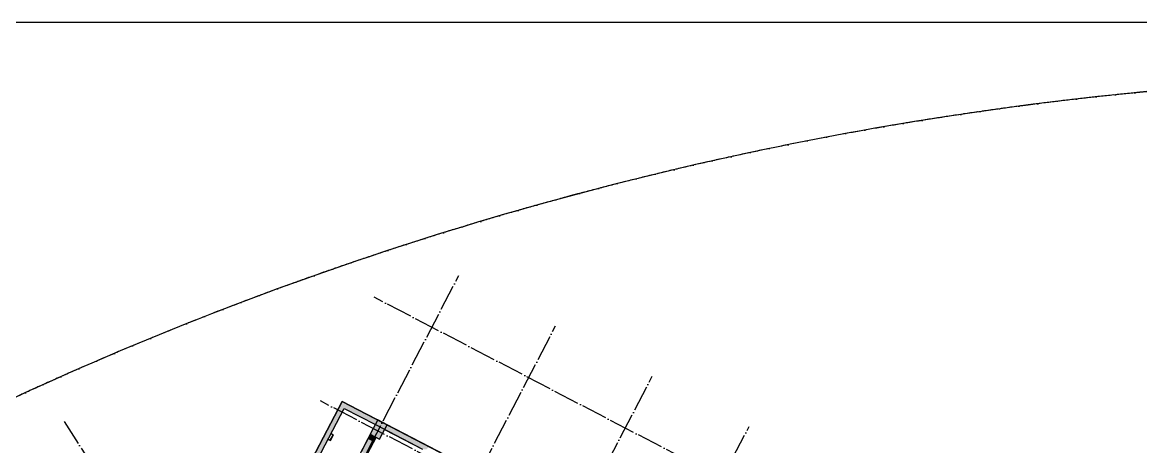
# Model space of a CAD drawing. Extents: x -190030 to 1780958, y -2186385 to 288330.
# Drawn here: x -146409 to -60274, y 255662 to 288330 of the extents above; entities that cross this region are included whole.
import ezdxf

# ---------------------------------------------------------------- set-up
doc = ezdxf.new("R2010")
doc.units = 0
doc.header["$LTSCALE"] = 1000
doc.header["$MEASUREMENT"] = 0
doc.linetypes.add('ACAD_ISO04W100', pattern=[30, 24, -3, 0, -3])
doc.linetypes.add('DOTE', pattern=[2.42, 2, -0.2, 0.02, -0.2])
doc.layers.add('04-不打印_辅助线', color=165, linetype='Continuous', plot=False)
doc.layers.add('04-不打印_面积', color=5, linetype='Continuous', plot=False)
for name, color, linetype in [('05-填充_天正', 26, 'Continuous'), ('104-6 B2核心筒$0$05-填充_天正', 26, 'Continuous'), ('104-6 B2核心筒$0$A_STR-砼墙', 51, 'Continuous'), ('A_AXIS-轴线', 1, 'DOTE'), ('A_STR-砼墙', 51, 'Continuous'), ('COLU', 7, 'Continuous'), ('COLU_HATCH', 251, 'Continuous'), ('jc', 5, 'Continuous'), ('M-用地 红线', 20, 'ACAD_ISO04W100')]:
    doc.layers.add(name, color=color, linetype=linetype)

# ---------------------------------------------------------------- blocks, each defined once
blk = doc.blocks.new('104 轴线')
for p, q in [((-267879, 136479), (-243063, 184152)), ((-113685, 111729), (-249575, 182469)), ((-260428, 132601), (-235612, 180273)), ((-252978, 128722), (-228161, 176394)), ((-117841, 103746), (-253731, 174486)), ((-273455, 172905), (-228319, 101944)), ((-245448, 124995), (-220710, 172516))]:
    blk.add_line(p, q)
at = {"layer": 'Defpoints'}
blk.add_lwpolyline([(13135, -2670), (19996, 9914), (18926, 200140), (-165691, 199501, 0.064843), (-234306, 190322, 0.064894), (-298282, 163874), (-300993, 152958), (-177498, -41043), (-162540, -55229), (-143745, -84755), (-123037, -89354), (13135, -2670)], format="xyb", close=True, dxfattribs=at)
blk = doc.blocks.new('A$C63741260')
at = {"layer": '04-不打印_辅助线'}
blk.add_lwpolyline([(0, -1242375), (416150, -1242375), (416150, -948025), (0, -948025)], close=True, dxfattribs=at)
blk.add_lwpolyline([(0, -1242375), (416150, -1242375), (416150, -948025), (0, -948025)], close=True, dxfattribs=at)
blk.add_lwpolyline([(0, -1242375), (416150, -1242375), (416150, -948025), (0, -948025)], close=True, dxfattribs=at)
blk.add_lwpolyline([(0, -1242375), (416150, -1242375), (416150, -948025), (0, -948025)], close=True, dxfattribs=at)
at = {"layer": '04-不打印_面积'}
blk.add_lwpolyline([(0, -1242375), (416150, -1242375), (416150, -948025), (0, -948025)], close=True, dxfattribs=at)
blk = doc.blocks.new('zhu1')
at = {"layer": 'COLU_HATCH'}
blk.add_hatch(color=8, dxfattribs=at).paths.add_polyline_path([(-134759, 113119), (-134050, 112749), (-133472, 113858), (-134182, 114227)])
at = {"layer": 'A_STR-砼墙', "color": 8}
for p, q in [((-139241, 111224), (-136932, 115659)), ((-136932, 115659), (-134182, 114227)), ((-138816, 111172), (-136762, 115119)), ((-136762, 115119), (-134367, 113872)), ((-134367, 113872), (-134367, 113872)), ((-134182, 114227), (-130235, 112172)), ((-133657, 113503), (-130730, 111979)), ((-130235, 112172), (-126731, 110348))]:
    blk.add_line(p, q, dxfattribs=at)
blk.add_lwpolyline([(-134315, 112887), (-134759, 113118), (-135821, 111078), (-135377, 110848)], close=True, dxfattribs=at)
at = {"layer": 'COLU', "color": 8}
blk.add_lwpolyline([(-134759, 113119), (-134050, 112749), (-133472, 113858), (-134182, 114227), (-134759, 113119)], dxfattribs=at)

msp = doc.modelspace()

# ---------------------------------------------------------------- hatches: boundary and pattern name
at = {"layer": '05-填充_天正'}
for points in [[(-123853.1, 254589.9), (-123665.5, 254661.4), (-121610.8, 258608.6), (-121780.9, 259148.1), (-124089.6, 254713.1)], [(-121780.9, 259148.1), (-121610.8, 258608.6), (-119215.8, 257361.9), (-119031.1, 257716.7)], [(-119031.1, 257716.7), (-119215.8, 257361.9), (-115579.1, 255468.7), (-115266.2, 255456.2), (-115083.9, 255661.9)]]:
    msp.add_hatch(color=8, dxfattribs=at).paths.add_polyline_path(points)
at = {"layer": '104-6 B2核心筒$0$05-填充_天正'}
for points in [[(-119438.1, 256068.6), (-119792.9, 256253.3), (-120300.9, 255277.6), (-119946.1, 255092.9)], [(-119253.4, 256423.4), (-119608.2, 256608.1), (-119792.9, 256253.3), (-119438.1, 256068.6)]]:
    msp.add_hatch(color=8, dxfattribs=at).paths.add_polyline_path(points)

# ---------------------------------------------------------------- linework, layer by layer
at = {"layer": '04-不打印_辅助线'}
msp.add_lwpolyline([(-190030.1, -6020), (226119.9, -6020), (226119.9, 288330), (-190030.1, 288330)], close=True, dxfattribs=at)
at = {"layer": '104-6 B2核心筒$0$A_STR-砼墙', "color": 8}
for p, q in [((-119792.9, 256253.3), (-120531.8, 254834.1)), ((-119438.1, 256068.6), (-120177, 254649.4)), ((-119608.2, 256608.1), (-119792.9, 256253.3)), ((-119253.4, 256423.4), (-119438.1, 256068.6))]:
    msp.add_line(p, q, dxfattribs=at)
at = {"layer": 'A_STR-砼墙', "color": 8}
for p, q in [((-124089.6, 254713.1), (-121780.9, 259148.1)), ((-123665.5, 254661.4), (-121610.8, 258608.6)), ((-121780.9, 259148.1), (-119031.1, 257716.7)), ((-121610.8, 258608.6), (-119215.8, 257361.9)), ((-119031.1, 257716.7), (-115083.9, 255661.9)), ((-119215.8, 257361.9), (-115579.1, 255468.7)), ((-119215.8, 257361.9), (-119215.8, 257361.9))]:
    msp.add_line(p, q, dxfattribs=at)
for points in [[(-122857.5, 256213.7), (-122680.1, 256121.3), (-122449.2, 256564.9), (-122626.6, 256657.2)], [(-122848.2, 256231.4), (-122688.6, 256148.3), (-122476.2, 256556.3), (-122635.8, 256639.5)]]:
    msp.add_lwpolyline(points, dxfattribs=at)
at = {"layer": 'Defpoints', "color": 8}
msp.add_lwpolyline([(143408.1, 82020), (150269.1, 94604), (149199.1, 284830), (-35417.9, 284191, 0.0648429), (-104032.9, 275012, 0.0648942), (-168008.9, 248564), (-170719.9, 237648), (-47224.9, 43647), (-32266.9, 29461), (-13471.9, -65), (7236.1, -4664), (143408.1, 82020)], format="xyb", close=True, dxfattribs=at)
at = {"layer": 'jc', "color": 8}
for points in [[(-126721.5, 249657.2), (-121780.9, 259148.1)], [(-121780.9, 259148.1), (-84393.4, 239685.4)]]:
    msp.add_lwpolyline(points, close=True, dxfattribs=at)
at = {"layer": 'M-用地 红线', "color": 8, "ltscale": 0.05}
msp.add_lwpolyline([(143408.1, 82020), (150269.1, 94604), (149199.1, 284830), (-35417.9, 284191, 0.0648429), (-104032.9, 275012, 0.0648942), (-168008.9, 248564), (-170719.9, 237648), (-47224.9, 43647), (-32266.9, 29461), (-13471.9, -65), (7236.1, -4664), (143408.1, 82020)], format="xyb", close=True, dxfattribs=at)
msp.add_lwpolyline([(143408.1, 82020), (150269.1, 94604), (149199.1, 284830), (-35417.9, 284191, 0.0648429), (-104032.9, 275012, 0.0648942), (-168008.9, 248564), (-170719.9, 237648), (-47224.9, 43647), (-32266.9, 29461), (-13471.9, -65), (7236.1, -4664), (143408.1, 82020)], format="xyb", close=True, dxfattribs=at)

# ---------------------------------------------------------------- block references
at = {"layer": '04-不打印_面积'}
msp.add_blockref('A$C63741260', (-190030.1, 1236354.8), dxfattribs=at)
at = {"layer": '05-填充_天正', "color": 8, "rotation": 359.9998411280657}
msp.add_blockref('zhu1', (15151.3, 143489.5), dxfattribs=at)
at = {"layer": 'A_AXIS-轴线', "rotation": 7.036962474964308e-07}
msp.add_blockref('104 轴线', (130273.5, 84689.5), dxfattribs=at)

doc.saveas('drawing.dxf')
